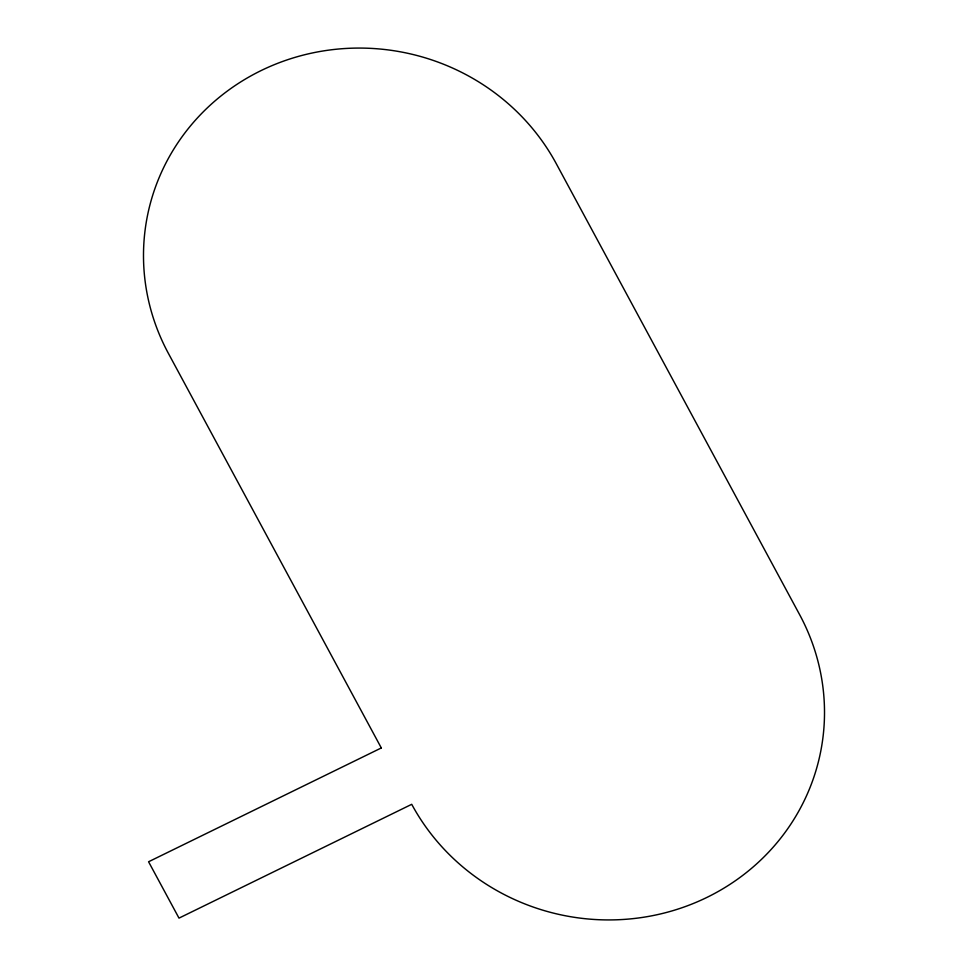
<?xml version="1.0" encoding="UTF-8"?>
<svg xmlns="http://www.w3.org/2000/svg" width="968" height="968" viewBox="0 0 968 968"><rect width="100%" height="100%" fill="white"/><g stroke="black" fill="none" stroke-linecap="round" stroke-linejoin="round"><path stroke-width="1.45" d="M381.307 747.949L148.576 861.762L178.995 918.124L411.727 804.311A219.107 210.189 10 0 0 707.051 897.348A219.107 210.189 10 0 0 799.604 614.62L556.273 163.689A219.107 210.189 10 0 0 260.949 70.652A219.107 210.189 10 0 0 168.396 353.38L381.307 747.949"/></g></svg>
